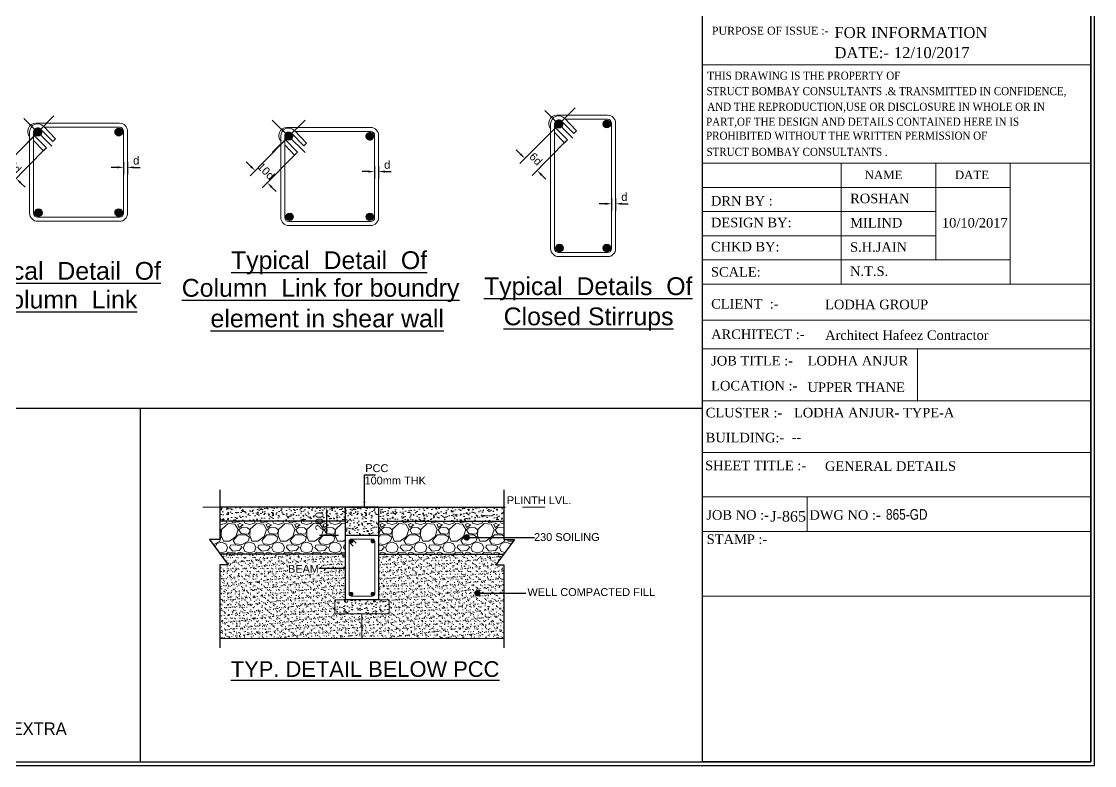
# Model space of a CAD drawing. Extents: x -100 to 77860, y -106 to 57915.
# Drawn here: x 47588 to 77747, y -106 to 20787 of the extents above; entities that cross this region are included whole.
import ezdxf

# ---------------------------------------------------------------- set-up
doc = ezdxf.new("R2010")
doc.units = 0
doc.header["$LTSCALE"] = 100
doc.header["$MEASUREMENT"] = 0
doc.header["$PDMODE"] = 3
doc.linetypes.add('CENTER', pattern=[2, 1.25, -0.25, 0.25, -0.25])
doc.linetypes.add('Centre', pattern=[31.75, 6.35, -4.7625, 15.875, -4.7625])
doc.layers.get('0').update_dxf_attribs({"linetype": 'CONTINUOUS'})
doc.layers.get('DEFPOINTS').update_dxf_attribs({"linetype": 'CONTINUOUS'})
for name, color, linetype in [('3MCO', 7, 'CONTINUOUS'), ('MAIN TEXT', 6, 'CONTINUOUS'), ('SHEET', 7, 'CONTINUOUS'), ('TEXT', 7, 'CONTINUOUS')]:
    doc.layers.add(name, color=color, linetype=linetype)
for name, color, linetype, lineweight in [('CENTRE', 8, 'CENTER', 9), ('D-sheet', 42, 'CONTINUOUS', 13), ('DIM', 252, 'CONTINUOUS', 13), ('DONUT', 2, 'CONTINUOUS', 20), ('LINKS', 3, 'CONTINUOUS', 18), ('P.C.C HATCH', 8, 'CONTINUOUS', 20)]:
    doc.layers.add(name, color=color, linetype=linetype, lineweight=lineweight)
doc.styles.add('ARIAL', font='arial.ttf')
doc.styles.add('STYLE3', font='times.ttf', dxfattribs={"width": 0.8, "height": 12})
doc.dimstyles.new('100', dxfattribs={"dimtxt": 225, "dimasz": 175, "dimexe": 200, "dimexo": 200, "dimgap": 90, "dimtad": 1, "dimdec": 0, "dimzin": 0, "dimdsep": 46, "dimtxsty": 'ARIAL', "dimcen": 0, "dimclrd": 252, "dimclre": 252, "dimclrt": 7, "dimadec": 0, "dimazin": 0, "dimtfac": 0.004444, "dimtdec": 0, "dimtix": 1, "dimtofl": 0, "dimtmove": 2, "dimatfit": 3, "dimfxl": 0, "dimtolj": 1, "dimtzin": 0, "dimarcsym": 0})
pattern_1 = [(50, (-36045.55, -6405.05), (286.9041, -25.10085), [30, -330]), (355, (-36045.55, -6405.05), (-55.5005, 300.87685), [24, -264]), (100.4514, (-36021.64, -6407.14), (231.40375, 275.7758), [25.4961, -280.45684]), (46.1842, (-36045.55, -6325.05), (426.8964, -66.2076), [45, -495]), (96.6356, (-36009.98, -6330.57), (373.865, 389.6471), [38.2441, -420.6852]), (351.1842, (-36045.55, -6325.05), (373.8648, 389.6474), [36, -396]), (21, (-36005.55, -6345.05), (238.7628, -161.04756), [30, -330]), (326, (-36005.55, -6345.05), (97.3261, 290.06), [24, -264]), (71.4514, (-35985.65, -6358.47), (336.08905, 129.0122), [25.4961, -280.45684]), (37.5, (-36045.55, -6405.05), (4.86394, 133.15754), [0, -260.8, 0, -268, 0, -265]), (7.5, (-36045.55, -6405.05), (105.22781, 157.76468), [0, -152.8, 0, -254.8, 0, -101]), (327.5, (-36134.75, -6405.05), (213.52897, -9.02195), [0, -100, 0, -312, 0, -414]), (317.5, (-36174.75, -6405.05), (233.27447, 40.042), [0, -130, 0, -207.2, 0, -294])]
pattern_2 = [(228.012788, (-96626.43, -23591.5), (-6400, -7200), [107.6288, -10655.2704]), (184.96974, (-96698.427, -23671.5), (9600, 800), [184.6944, -18284.7398]), (132.510447, (-96882.427, -23687.5), (8000, -8800), [130.2304, -12892.826]), (267.27369, (-97194.427, -23887.5), (800, 16000), [168.1904, -16650.8464]), (292.833654, (-97202.427, -24055.5), (-4000, 9600), [164.924, -16327.4985]), (357.27369, (-97138.427, -24207.5), (-16000, 800), [168.1904, -16650.8464]), (37.69424, (-96970.427, -24215.5), (-10400, -8000), [222.4232, -22019.879]), (72.255328, (-96794.427, -24079.5), (5600, 17600), [209.9904, -20789.0572]), (121.429566, (-96730.427, -23879.5), (-6400, 10400), [168.76, -16707.2585]), (175.23636, (-96818.43, -23735.5), (8800, -800), [192.6656, -9440.61]), (222.397438, (-97010.427, -23719.5), (-9600, -8800), [249.1584, -24666.7]), (138.814075, (-96402.43, -23895.5), (-5600, 4800), [85.0408, -8419.076]), (171.469234, (-96466.427, -23839.5), (10400, -1600), [161.7896, -16017.209]), (225, (-96626.4, -23815.5), (-9e-14, -800), [113.1368, -1018.234]), (203.19859, (-96682.43, -23719.5), (4000, 1600), [60.9264, -6031.692]), (291.80141, (-96738.43, -23743.5), (-800, 2400), [86.1624, -4221.9694]), (30.96376, (-96706.43, -23823.5), (2400, 1600), [139.9432, -4524.8183]), (161.56505, (-96586.43, -23751.5), (1600, -800), [101.1928, -2428.6293]), (16.38954, (-97202.427, -23743.5), (8000, 2400), [141.76, -14034.276]), (70.346176, (-97066.43, -23703.5), (-3200, -8800), [118.9288, -11773.9262]), (293.19859, (-96586.43, -23591.5), (-1600, 4000), [121.852, -5970.7665]), (343.61046, (-96538.427, -23703.5), (-8000, 2400), [141.76, -14034.276]), (339.443955, (-97202.43, -24239.5), (-4000, 1600), [136.704, -6698.499]), (294.77514, (-97074.43, -24287.5), (-4000, 8800), [114.5424, -11339.7145]), (66.80141, (-96578.43, -24391.5), (1600, 4000), [121.852, -5970.7665]), (17.354025, (-96530.427, -24279.5), (-10400, -3200), [134.1048, -13276.339]), (69.443955, (-96970.43, -24391.5), (-1600, -4000), [68.352, -6766.851]), (101.30993, (-96626.43, -24391.5), (-800, 3200), [40.792, -4038.4236]), (165.96376, (-96634.43, -24351.5), (2400, -800), [164.924, -3133.5605]), (186.009006, (-96794.427, -24311.5), (8000, 800), [152.84, -15131.1385]), (303.69007, (-96706.43, -23895.5), (-800, 1600), [115.3776, -2769.0634]), (353.157227, (-96642.427, -23991.5), (13600, -1600), [201.4352, -19942.05]), (60.945396, (-96442.43, -24015.5), (-3200, -5600), [82.3648, -8154.1393]), (90, (-96402.4, -23943.5), (-800, 800), [48, -752]), (120.256437, (-96810.43, -24287.5), (3200, -5600), [111.1392, -11002.816]), (48.012788, (-96866.43, -24191.5), (6400, 7200), [215.2576, -10547.6416]), (0, (-96722.4, -24031.5), (800, 800), [208, -592]), (325.304846, (-96514.427, -24031.5), (8000, -5600), [126.4912, -12522.6194]), (254.054604, (-96410.43, -24103.5), (-800, -3200), [116.4816, -5707.6063]), (207.645975, (-96442.427, -24215.5), (-15200, -8000), [189.652, -18775.5793]), (175.426079, (-96610.427, -24303.5), (-10400, 800), [200.6392, -19863.2587])]

# ---------------------------------------------------------------- blocks, each defined once
blk = doc.blocks.new('*D18')
at = {"layer": 'DEFPOINTS', "color": 0}
for p in [(56167, 7151), (56698, 7151), (56698, 6351)]:
    blk.add_point(p, dxfattribs=at)
at = {"layer": 'DIM', "lineweight": -2}
for p, q in [((56498, 7151), (55967, 7151)), ((56167, 6526), (56167, 6976)), ((56498, 6351), (55967, 6351))]:
    blk.add_line(p, q, dxfattribs=at)
at = {"layer": 'DIM'}
for points in [[(56196, 6976), (56138, 6976), (56167, 7151)], [(56138, 6526), (56196, 6526), (56167, 6351)]]:
    blk.add_solid(points, dxfattribs=at)
at = {"layer": 'DIM', "color": 7, "insert": (55962, 6751), "char_height": 225, "attachment_point": 5, "rotation": 90, "style": 'ARIAL'}
blk.add_mtext('\\A1;200', dxfattribs=at)
blk = doc.blocks.new('*D10')
at = {"layer": 'DEFPOINTS', "color": 0}
for p in [(64174, 16020), (64287, 16020), (64287, 15668)]:
    blk.add_point(p, dxfattribs=at)
at = {"layer": 'DIM', "lineweight": -2}
for p, q in [((64174, 15820), (64174, 15468)), ((64287, 15820), (64287, 15468)), ((63999, 15668), (63824, 15668)), ((64462, 15668), (64637, 15668))]:
    blk.add_line(p, q, dxfattribs=at)
at = {"layer": 'DIM'}
for points in [[(63999, 15639), (63999, 15697), (64174, 15668)], [(64462, 15697), (64462, 15639), (64287, 15668)]]:
    blk.add_solid(points, dxfattribs=at)
at = {"layer": 'DIM', "color": 7, "insert": (64533, 15860), "char_height": 225, "attachment_point": 5, "style": 'ARIAL'}
blk.add_mtext('\\A1;d', dxfattribs=at)
blk = doc.blocks.new('_OBLIQUE')
at = {"color": 0, "linetype": 'ByBlock'}
blk.add_line((-0.5, -0.5), (0.5, 0.5), dxfattribs=at)
blk = doc.blocks.new('*D11')
at = {"layer": 'DEFPOINTS', "color": 0}
for p in [(50458, 17043), (50570, 17043), (50570, 16691)]:
    blk.add_point(p, dxfattribs=at)
at = {"layer": 'DIM', "lineweight": -2}
for p, q in [((50283, 16691), (50108, 16691)), ((50458, 16843), (50458, 16491)), ((50570, 16843), (50570, 16491)), ((50745, 16691), (50920, 16691))]:
    blk.add_line(p, q, dxfattribs=at)
at = {"layer": 'DIM'}
for points in [[(50283, 16661), (50283, 16720), (50458, 16691)], [(50745, 16720), (50745, 16661), (50570, 16691)]]:
    blk.add_solid(points, dxfattribs=at)
at = {"layer": 'DIM', "color": 7, "insert": (50813, 16881), "char_height": 225, "attachment_point": 5, "style": 'ARIAL'}
blk.add_mtext('\\A1;d', dxfattribs=at)
blk = doc.blocks.new('*D12')
at = {"layer": 'DEFPOINTS', "color": 0}
for p in [(48049, 17677), (48389, 17341), (47439, 16380)]:
    blk.add_point(p, dxfattribs=at)
at = {"layer": 'DIM', "lineweight": -2}
for p, q in [((47909, 17534), (46959, 16573)), ((48248, 17199), (47298, 16237)), ((46975, 16838), (46850, 16961)), ((47563, 16257), (47688, 16134))]:
    blk.add_line(p, q, dxfattribs=at)
at = {"layer": 'DIM'}
for points in [[(46954, 16817), (46995, 16859), (47099, 16715)], [(47584, 16277), (47543, 16236), (47439, 16380)]]:
    blk.add_solid(points, dxfattribs=at)
at = {"layer": 'DIM', "color": 7, "insert": (47402, 16703), "char_height": 225, "attachment_point": 5, "rotation": 315.3572, "style": 'ARIAL'}
blk.add_mtext('\\A1;6d', dxfattribs=at)
blk = doc.blocks.new('*D13')
at = {"layer": 'DEFPOINTS', "color": 0}
for p in [(62689, 17900), (63029, 17565), (62079, 16603)]:
    blk.add_point(p, dxfattribs=at)
at = {"layer": 'DIM', "lineweight": -2}
for p, q in [((62549, 17758), (61599, 16796)), ((62888, 17423), (61938, 16461)), ((61615, 17062), (61490, 17185)), ((62203, 16480), (62328, 16357))]:
    blk.add_line(p, q, dxfattribs=at)
at = {"layer": 'DIM'}
for points in [[(61594, 17041), (61635, 17082), (61739, 16939)], [(62224, 16501), (62183, 16460), (62079, 16603)]]:
    blk.add_solid(points, dxfattribs=at)
at = {"layer": 'DIM', "color": 7, "insert": (62042, 16927), "char_height": 225, "attachment_point": 5, "rotation": 315.3572, "style": 'ARIAL'}
blk.add_mtext('\\A1;6d', dxfattribs=at)
blk = doc.blocks.new('*D80')
at = {"layer": 'DEFPOINTS', "color": 0}
for p in [(57514, 16924), (57626, 16924), (57626, 16572)]:
    blk.add_point(p, dxfattribs=at)
at = {"layer": 'DIM', "lineweight": -2}
for p, q in [((57514, 16724), (57514, 16372)), ((57626, 16724), (57626, 16372)), ((57339, 16572), (57164, 16572)), ((57801, 16572), (57976, 16572))]:
    blk.add_line(p, q, dxfattribs=at)
at = {"layer": 'DIM'}
for points in [[(57339, 16543), (57339, 16601), (57514, 16572)], [(57801, 16601), (57801, 16543), (57626, 16572)]]:
    blk.add_solid(points, dxfattribs=at)
at = {"layer": 'DIM', "color": 7, "insert": (57869, 16762), "char_height": 225, "attachment_point": 5, "style": 'ARIAL'}
blk.add_mtext('\\A1;d', dxfattribs=at)
blk = doc.blocks.new('*D81')
at = {"layer": 'DEFPOINTS', "color": 0}
for p in [(55105, 17558), (55445, 17223), (54495, 16261)]:
    blk.add_point(p, dxfattribs=at)
at = {"layer": 'DIM', "lineweight": -2}
for p, q in [((54965, 17416), (54015, 16454)), ((55304, 17080), (54354, 16119)), ((54031, 16719), (53906, 16842)), ((54619, 16138), (54744, 16015))]:
    blk.add_line(p, q, dxfattribs=at)
at = {"layer": 'DIM'}
for points in [[(54011, 16699), (54052, 16740), (54156, 16596)], [(54640, 16159), (54599, 16117), (54495, 16261)]]:
    blk.add_solid(points, dxfattribs=at)
at = {"layer": 'DIM', "color": 7, "insert": (54458, 16585), "char_height": 225, "attachment_point": 5, "rotation": 315.3572, "style": 'ARIAL'}
blk.add_mtext('\\A1;10d', dxfattribs=at)

msp = doc.modelspace()

# ---------------------------------------------------------------- hatches: boundary and pattern name
h = msp.add_hatch(color=256)
edge = h.paths.add_edge_path()
edge.add_arc((62689.1, 17900.3), 104.2, 0, 360)
h = msp.add_hatch(color=256)
edge = h.paths.add_edge_path()
edge.add_arc((64037.6, 17909.1), 104.2, 0, 360)
h = msp.add_hatch(color=256)
edge = h.paths.add_edge_path()
edge.add_arc((48046.2, 17675.5), 104.2, 0, 360)
h = msp.add_hatch()
h.set_pattern_fill('ANGLE', color=256, style=0)
h.set_pattern_definition([(0, (1914.226, 2465.858), (0, 6.985), [5.08, -1.905]), (90, (1914.226, 2465.858), (-6.985, 4e-16), [5.08, -1.905])])
h.paths.add_polyline_path([(50425.4, 17684.3, 1), (50217.1, 17684.3, 1)])
h = msp.add_hatch(color=256)
edge = h.paths.add_edge_path()
edge.add_arc((55102.2, 17556.9), 104.2, 0, 360)
h = msp.add_hatch()
h.set_pattern_fill('ANGLE', color=256, style=0)
h.set_pattern_definition([(0, (8970.264, 2347.2534), (0, 6.985), [5.08, -1.905]), (90, (8970.264, 2347.2534), (-6.985, 4e-16), [5.08, -1.905])])
h.paths.add_polyline_path([(57481.4, 17565.7, 1), (57273.1, 17565.7, 1)])
h = msp.add_hatch(color=256)
edge = h.paths.add_edge_path()
edge.add_arc((48067.1, 15420.1), 104.2, 0, 360)
h = msp.add_hatch(color=256)
edge = h.paths.add_edge_path()
edge.add_arc((50321.2, 15420.1), 104.2, 0, 360)
h = msp.add_hatch(color=256)
edge = h.paths.add_edge_path()
edge.add_arc((55123.2, 15301.5), 104.2, 0, 360)
h = msp.add_hatch(color=256)
edge = h.paths.add_edge_path()
edge.add_arc((57377.3, 15301.5), 104.2, 0, 360)
h = msp.add_hatch(color=256)
edge = h.paths.add_edge_path()
edge.add_arc((62710, 14427.9), 104.2, 0, 360)
h = msp.add_hatch(color=256)
edge = h.paths.add_edge_path()
edge.add_arc((64037.6, 14427.9), 104.2, 0, 360)
at = {"layer": 'DIM'}
h = msp.add_hatch(dxfattribs=at)
h.set_pattern_fill('GRAVEL', color=256, scale=800)
h.set_pattern_definition(pattern_2)
h.paths.add_polyline_path([(53166.7, 6751), (56697.6, 6751), (56697.6, 5831), (53173.5, 5831), (52873.1, 6239.5), (53166.7, 6239.5)])
h = msp.add_hatch(dxfattribs=at)
h.set_pattern_fill('GRAVEL', color=256, scale=800)
h.set_pattern_definition(pattern_2)
h.paths.add_polyline_path([(61148.5, 6751), (57617.6, 6751), (57617.6, 5831), (61141.7, 5831), (61442.1, 6239.5), (61148.5, 6239.5)])
h = msp.add_hatch(dxfattribs=at)
h.set_pattern_fill('AR-SAND', color=256, scale=80)
h.set_pattern_definition([(37.5, (-56096.1, 11248), (-5.03947, 154.1459), [0, -121.6, 0, -136, 0, -130]), (7.5, (-56096.1, 11248), (141.58214, 225.7717), [0, -65.6, 0, -109.6, 0, -42]), (327.5, (-56194.5, 11248), (249.13135, 0.45272), [0, -40, 0, -144, 0, -188]), (317.5, (-56194.5, 11248), (240.49013, 70.21405), [0, -20, 0, -94.4, 0, -108])])
h.paths.add_polyline_path([(56697.6, 5831), (53173.5, 5831), (53392.8, 5532.8), (53166.7, 5532.8), (53166.7, 3456.5), (57157.6, 3456.5), (57157.6, 4151), (56397.6, 4151), (56397.6, 4551), (56697.6, 4551)])
h = msp.add_hatch(dxfattribs=at)
h.set_pattern_fill('AR-SAND', color=256, scale=80)
h.set_pattern_definition([(37.5, (-97202.43, -24391.5), (-5.03947, 154.1459), [0, -121.6, 0, -136, 0, -130]), (7.5, (-97202.43, -24391.5), (141.58214, 225.77169), [0, -65.6, 0, -109.6, 0, -42]), (327.5, (-97300.83, -24391.5), (249.13135, 0.45272), [0, -40, 0, -144, 0, -188]), (317.5, (-97300.83, -24391.5), (240.49013, 70.21405), [0, -20, 0, -94.4, 0, -108])])
h.paths.add_polyline_path([(57617.6, 5831), (61141.7, 5831), (60922.4, 5532.8), (61148.5, 5532.8), (61148.5, 3456.5), (57157.6, 3456.5), (57157.6, 4151), (57917.6, 4151), (57917.6, 4551), (57617.6, 4551)])
at = {"layer": 'P.C.C HATCH'}
h = msp.add_hatch(dxfattribs=at)
h.set_pattern_fill('AR-CONC', color=256, scale=40, style=0)
h.set_pattern_definition(pattern_1)
h.paths.add_polyline_path([(56697.6, 7151), (56697.6, 6751), (53166.7, 6751), (53166.7, 7151)])
h = msp.add_hatch(dxfattribs=at)
h.set_pattern_fill('AR-CONC', color=256, scale=40, style=0)
h.set_pattern_definition([(50, (-33431.55, -6405.05), (286.9041, -25.10085), [30, -330]), (355, (-33431.55, -6405.05), (-55.5005, 300.8769), [24, -264]), (100.4514, (-33407.64, -6407.14), (231.40375, 275.7758), [25.4961, -280.4568]), (46.1842, (-33431.55, -6325.05), (426.8964, -66.2076), [45, -495]), (96.6356, (-33395.98, -6330.57), (373.865, 389.6471), [38.2441, -420.6852]), (351.1842, (-33431.55, -6325.05), (373.8648, 389.6474), [36, -396]), (21, (-33391.55, -6345.05), (238.7628, -161.04756), [30, -330]), (326, (-33391.55, -6345.05), (97.3261, 290.06), [24, -264]), (71.4514, (-33371.65, -6358.47), (336.08905, 129.0122), [25.4961, -280.4568]), (37.5, (-33431.55, -6405.05), (4.86394, 133.15754), [0, -260.8, 0, -268, 0, -265]), (7.5, (-33431.55, -6405.05), (105.22781, 157.76468), [0, -152.8, 0, -254.8, 0, -101]), (327.5, (-33520.75, -6405.05), (213.52897, -9.02195), [0, -100, 0, -312, 0, -414]), (317.5, (-33560.75, -6405.05), (233.27447, 40.042), [0, -130, 0, -207.2, 0, -294])])
h.paths.add_polyline_path([(57617.6, 6351), (57617.6, 7151), (56697.6, 7151), (56697.6, 6351)])
h = msp.add_hatch(dxfattribs=at)
h.set_pattern_fill('AR-CONC', color=256, scale=40, style=0)
h.set_pattern_definition(pattern_1)
h.paths.add_polyline_path([(57617.6, 7151), (57617.6, 6751), (61148.5, 6751), (61148.5, 7151)])
h = msp.add_hatch(dxfattribs=at)
h.set_pattern_fill('AR-CONC', color=256, scale=40, style=0)
h.set_pattern_definition([(50, (-97202.43, -24391.5), (286.90407, -25.10085), [30, -330]), (355, (-97202.43, -24391.5), (-55.50053, 300.87685), [24, -264]), (100.45144, (-97178.52, -24393.6), (231.40354, 275.776), [25.4961, -280.45684]), (46.1842, (-97202.43, -24311.5), (426.8965, -66.2077), [45, -495]), (96.63564, (-97166.85, -24317), (373.8648, 389.6474), [38.2441, -420.6855]), (351.18416, (-97202.43, -24311.5), (373.8648, 389.6474), [36, -396]), (21, (-97162.43, -24331.5), (238.76282, -161.04756), [30, -330]), (326, (-97162.43, -24331.5), (97.32613, 290.06), [24, -264]), (71.45144, (-97142.53, -24344.92), (336.08895, 129.01246), [25.4961, -280.45684]), (37.5, (-97202.43, -24391.5), (4.86394, 133.15754), [0, -260.8, 0, -268, 0, -265]), (7.5, (-97202.43, -24391.5), (105.22781, 157.76468), [0, -152.8, 0, -254.8, 0, -101]), (327.5, (-97291.63, -24391.5), (213.528974, -9.02195), [0, -100, 0, -312, 0, -414]), (317.5, (-97331.63, -24391.5), (233.27447, 40.042), [0, -130, 0, -207.2, 0, -294])])
h.paths.add_polyline_path([(57917.6, 4551), (57617.6, 4551), (56697.6, 4551), (56397.6, 4551), (56397.6, 4151), (56697.6, 4151), (57917.6, 4151)])

# ---------------------------------------------------------------- linework, layer by layer
for p, q in [((48502.1, 18135.1), (47720.5, 17343.7)), ((62293.4, 18291.1), (63084.8, 17509.5)), ((63145, 18359.9), (62363.4, 17568.5)), ((47650.5, 18066.3), (48441.9, 17284.7)), ((55558.2, 18016.5), (54636.9, 17106.7)), ((54636.9, 18016.5), (55558.2, 17106.7)), ((0, 9932.6), (66724.2, 9932.6))]:
    msp.add_line(p, q)
at = {"color": 5}
msp.add_lwpolyline([(-100, -106), (77746.6, -106), (77746.6, 54995.6), (-100, 54995.6)], close=True, dxfattribs=at)
at = {"color": 6}
msp.add_lwpolyline([(0, -6), (77646.6, -6), (77646.6, 54895.6), (0, 54895.6)], close=True, dxfattribs=at)
at = {"color": 0, "linetype": 'ByBlock'}
msp.add_lwpolyline([(66724.2, 54895.6), (77646.6, 54895.6), (77646.6, -6), (66724.2, -6)], close=True, dxfattribs=at)
msp.add_lwpolyline([(50919.6, 9932.6), (50919.6, -6)])
for centre in [(62689.1, 17900.3), (64037.6, 17909.1), (48046.2, 17675.5), (50321.2, 17684.3), (55102.2, 17556.9), (57377.3, 17565.7), (48067.1, 15420.1), (50321.2, 15420.1), (55123.2, 15301.5), (57377.3, 15301.5), (62710, 14427.9), (64037.6, 14427.9)]:
    msp.add_circle(centre, 104.2)
at = {"layer": '3MCO'}
for p, q in [((57617.6, 7151), (53166.7, 7151)), ((56697.6, 7151), (61148.5, 7151)), ((56697.6, 6751), (53166.7, 6751)), ((57617.6, 6751), (61148.5, 6751)), ((56697.6, 4551), (56697.6, 6351)), ((57617.6, 6351), (56697.6, 6351)), ((57617.6, 6351), (57617.6, 4551)), ((56697.6, 5831), (53166.7, 5831)), ((57617.6, 5831), (61148.5, 5831)), ((57617.6, 4551), (56697.6, 4551))]:
    msp.add_line(p, q, dxfattribs=at)
for points in [[(53166.7, 7634.5), (53166.7, 6239.5), (52873.1, 6239.5), (53392.8, 5532.8), (53166.7, 5532.8), (53166.7, 3194.5)], [(61148.5, 7634.5), (61148.5, 6239.5), (61442.1, 6239.5), (60922.4, 5532.8), (61148.5, 5532.8), (61148.5, 3194.5)]]:
    msp.add_lwpolyline(points, dxfattribs=at)
msp.add_lwpolyline([(57617.6, 6351), (56697.6, 6351), (56697.6, 7151), (57617.6, 7151)], close=True, dxfattribs=at)
at = {"layer": 'CENTRE', "linetype": 'Centre', "lineweight": 18}
for p, q in [((52686.3, 7151), (57017.6, 7151)), ((62300.4, 7151), (57297.6, 7151))]:
    msp.add_line(p, q, dxfattribs=at)
at = {"layer": 'D-sheet'}
for p, q in [((66724.2, 19570.7, 0), (77646.6, 19570.7, 0)), ((66724.2, 16809), (77646.6, 16809)), ((66724.2, 16809), (77646.6, 16809)), ((70621.7, 16809), (70621.7, 13410.3)), ((73289, 16809), (73289, 14090)), ((75372.2, 16809), (75372.2, 13410.3)), ((75372.2, 16129.2), (66724.2, 16129.2)), ((66724.2, 16129.2), (75372.2, 16129.2)), ((73289, 15449.5), (66724.2, 15449.5)), ((73289, 14769.8), (66724.2, 14769.8)), ((75372.2, 14090), (66724.2, 14090)), ((66724.2, 13410.3), (77646.6, 13410.3)), ((66724.2, 13410.3), (77646.6, 13410.3)), ((66724.2, 12398.5), (77646.6, 12398.5)), ((66724.2, 11595.9, 0), (77646.6, 11595.9, 0)), ((66724.2, 10137.7), (77646.6, 10137.7)), ((66724.2, 10137.7, 0), (77646.6, 10137.7, 0)), ((66724.2, 8679.5), (77646.6, 8679.5)), ((66724.2, 7434.4, 0), (77646.6, 7434.4, 0)), ((69670.9, 7434.4, 0), (69670.9, 6467.1, 0)), ((66724.2, 6467.1, 0), (77646.6, 6467.1, 0)), ((66724.2, 4645.3, 0), (77646.6, 4645.3, 0))]:
    msp.add_line(p, q, dxfattribs=at)
at = {"layer": 'DIM'}
for p, q in [((62631.4, 18153.5), (64061.9, 18153.5)), ((47988.5, 17928.7), (50345.4, 17928.7)), ((48204.3, 17845.3), (48547.2, 17492.5)), ((48232.6, 17816.2), (50345.4, 17816.2)), ((55044.5, 17810.1), (57401.5, 17810.1)), ((62460.8, 14408.5), (62460.8, 17913.3)), ((62573.3, 14408.5), (62573.3, 17913.3)), ((62573.3, 17826.8), (62930, 17459.8)), ((62766.5, 17991.7), (63110.2, 17638.1)), ((62847.2, 18070.1), (63190.1, 17717.3)), ((62875.5, 18041), (64061.9, 18041)), ((64174.4, 17928.5), (64174.4, 14408.5)), ((64286.9, 17928.5), (64286.9, 14408.5)), ((47817.9, 15400.7), (47817.9, 17688.5)), ((47930.4, 15400.7), (47930.4, 17688.5)), ((47930.4, 17602.1), (48287.1, 17235.1)), ((48123.6, 17766.9), (48467.2, 17413.3)), ((48547.2, 17492.5), (48467.2, 17413.3)), ((50457.9, 17703.7), (50457.9, 15400.7)), ((50570.4, 17703.7), (50570.4, 15400.7)), ((54873.9, 15282.1), (54873.9, 17569.9)), ((54986.4, 15282.1), (54986.4, 17569.9)), ((55179.6, 17648.3), (55523.3, 17294.7)), ((55260.3, 17726.7), (55603.2, 17373.9)), ((55288.6, 17697.6), (57401.5, 17697.6)), ((57514, 17585.1), (57514, 15282.1)), ((57626.5, 17585.1), (57626.5, 15282.1)), ((62573.3, 17665.4), (62850.1, 17380.7)), ((63190.1, 17717.3), (63110.2, 17638.1)), ((47930.4, 17440.7), (48207.2, 17155.9)), ((48287.1, 17235.1), (48207.2, 17155.9)), ((54986.4, 17483.5), (55343.2, 17116.4)), ((54986.4, 17322), (55263.2, 17037.3)), ((55603.2, 17373.9), (55523.3, 17294.7)), ((62930, 17459.8), (62850.1, 17380.7)), ((55343.2, 17116.4), (55263.2, 17037.3)), ((50345.4, 15288.2), (48042.9, 15288.2)), ((50345.4, 15175.7), (48042.9, 15175.7)), ((57401.5, 15169.6), (55098.9, 15169.6)), ((57401.5, 15057.1), (55098.9, 15057.1)), ((64061.9, 14296), (62685.8, 14296)), ((64061.9, 14183.5), (62685.8, 14183.5)), ((72775.1, 11595.9, 0), (72775.1, 10137.7)), ((56397.6, 4151), (56397.6, 4551)), ((56397.6, 4551), (56697.6, 4551)), ((57617.6, 4551), (57917.6, 4551)), ((57917.6, 4551), (57917.6, 4151)), ((56697.6, 4151), (56397.6, 4151)), ((57917.6, 4151), (56697.6, 4151))]:
    msp.add_line(p, q, dxfattribs=at)
for points in [[(56697.6, 5831), (53173.5, 5831), (53392.8, 5532.8), (53166.7, 5532.8), (53166.7, 3456.5), (57157.6, 3456.5), (57157.6, 4151), (56697.6, 4151), (56397.6, 4151), (56397.6, 4551), (56697.6, 4551), (56697.6, 5831)], [(57617.6, 5831), (61141.7, 5831), (60922.4, 5532.8), (61148.5, 5532.8), (61148.5, 3456.5), (57157.6, 3456.5), (57157.6, 4151), (57617.6, 4151), (57917.6, 4151), (57917.6, 4551), (57617.6, 4551), (57617.6, 5831)]]:
    msp.add_lwpolyline(points, close=True, dxfattribs=at)
for centre, radius, start, end in [((62631.4, 17928.5), 225, 90, 224.18528), ((62685.8, 17913.3), 225, 44.18528, 180), ((64061.9, 17928.5), 225, 0, 90), ((47988.5, 17703.7), 225, 90, 224.18528), ((48042.9, 17688.5), 225, 44.18528, 180), ((48042.9, 17688.5), 112.5, 44.18528, 180), ((50345.4, 17703.7), 225, 0, 90), ((50345.4, 17703.7), 112.5, 0, 90), ((55044.5, 17585.1), 225, 90, 224.18528), ((55098.9, 17569.9), 225, 44.18528, 180), ((57401.5, 17585.1), 225, 0, 90), ((62685.8, 17913.3), 112.5, 44.18528, 180), ((64061.9, 17928.5), 112.5, 0, 90), ((55098.9, 17569.9), 112.5, 44.18528, 180), ((57401.5, 17585.1), 112.5, 0, 90), ((48042.9, 15400.7), 225, 180, 270), ((48042.9, 15400.7), 112.5, 180, 270), ((50345.4, 15400.7), 225, 270, 0), ((50345.4, 15400.7), 112.5, 270, 0), ((55098.9, 15282.1), 225, 180, 270), ((55098.9, 15282.1), 112.5, 180, 270), ((57401.5, 15282.1), 225, 270, 0), ((57401.5, 15282.1), 112.5, 270, 0), ((62685.8, 14408.5), 225, 180, 270), ((62685.8, 14408.5), 112.5, 180, 270), ((64061.9, 14408.5), 112.5, 270, 0), ((64061.9, 14408.5), 225, 270, 0)]:
    msp.add_arc(centre, radius, start, end, dxfattribs=at)
at = {"layer": 'DONUT'}
for points in [[(56887.6, 6191, 60, 60, -1), (56827.6, 6191, 60, 60, -1)], [(57427.6, 6191, 60, 60, 1), (57487.6, 6191, 60, 60, 1)], [(56887.6, 4711, 60, 60, 1), (56827.6, 4711, 60, 60, 1)], [(57427.6, 4711, 60, 60, -1), (57487.6, 4711, 60, 60, -1)]]:
    msp.add_lwpolyline(points, format="xyseb", close=True, dxfattribs=at)
at = {"layer": 'LINKS'}
msp.add_lwpolyline([(56907.1, 6056.7), (56815.2, 6148.6, -1), (56900, 6233.4), (56991.9, 6141.5)], format="xyb", dxfattribs=at)
msp.add_lwpolyline([(56857.6, 6251), (57457.6, 6251, -0.4142136), (57517.6, 6191), (57517.6, 4711, -0.4142136), (57457.6, 4651), (56857.6, 4651, -0.4142136), (56797.6, 4711), (56797.6, 6191, -0.4142136), (56857.6, 6251)], format="xyb", close=True, dxfattribs=at)

# ---------------------------------------------------------------- texts
at = {"layer": 'MAIN TEXT', "style": 'ARIAL'}
for s, height, p in [('%%UTypical  Detail  Of', 500, (53477.1, 13834.8)), ('%%UTypical  Detail  Of', 500, (45997.1, 13534.4)), ('%%UColumn  Link for boundry', 500, (52092.4, 13057.4)), ('%%UTypical  Details  Of', 500, (60585.7, 13104.4)), ('%%UColumn  Link', 500, (46767.4, 12729.5)), ('%%uelement in shear wall', 500, (52900.4, 12198.4)), ('%%UClosed Stirrups', 500, (61139.8, 12256)), ('%%UTYP. DETAIL BELOW PCC', 440, (53472.1, 2382.5))]:
    msp.add_text(s, height=height, dxfattribs=at).set_placement(p)
at = {"layer": 'SHEET', "style": 'STYLE3'}
for s, height, p in [('PURPOSE OF ISSUE :-', 221.187, (66992.4, 20416.9, 0)), ('NAME', 238.71, (71287.8, 16359.6)), ('DATE', 238.71, (73820.5, 16359.6)), ('DRN BY :', 268.55, (66966.1, 15616.5)), ('DESIGN BY:', 268.55, (66966.1, 15007.3)), ('CHKD BY:', 268.55, (66966.1, 14330.2)), ('SCALE:', 268.55, (66966.1, 13621.3)), ('CLIENT  :-', 268.55, (66972.6, 12725.5)), ('ARCHITECT :-', 268.547, (66972.6, 11870.4)), ('JOB TITLE :-', 268.547, (66972.6, 11127.2, 0)), ('LOCATION :-', 268.547, (66972.6, 10426, 0)), ('CLUSTER :-', 268.55, (66818.7, 9669, 0)), ('BUILDING:-', 268.55, (66818.7, 8967.8, 0)), ('SHEET TITLE :-', 268.547, (66801.7, 8186, 0)), ('JOB NO :-', 268.55, (66836.8, 6795.8, 0)), ('DWG NO :-', 268.55, (69732.5, 6795.8)), ('STAMP :-', 268.55, (66847.1, 6115, 0))]:
    msp.add_text(s, height=height, dxfattribs=at).set_placement(p)
at = {"layer": 'SHEET', "color": 6, "style": 'STYLE3'}
for s, height, p in [('FOR INFORMATION', 309.662, (70435.6, 20322.4)), ('DATE:- ', 309.66, (70435.6, 19756.7)), ('12/10/2017', 309.66, (72104.6, 19756.7))]:
    msp.add_text(s, height=height, dxfattribs=at).set_placement(p)
at = {"layer": 'SHEET', "color": 4}
for s, height, style, width, p in [('THIS DRAWING IS THE PROPERTY OF ', 227.748, 'STYLE3', 0.9, (66863, 19150.8, 0)), ('STRUCT BOMBAY CONSULTANTS .& TRANSMITTED IN CONFIDENCE,', 227.748, 'STYLE3', 0.9, (66840.5, 18717.5, 0)), ('AND THE REPRODUCTION,USE OR DISCLOSURE IN WHOLE OR IN', 227.748, 'STYLE3', 0.9, (66863, 18277.5, 0)), ('PART,OF THE DESIGN AND DETAILS CONTAINED HERE IN IS', 227.748, 'STYLE3', 0.9, (66829.2, 17857.8, 0)), ('PROHIBITED WITHOUT THE WRITTEN PERMISSION OF', 227.748, 'STYLE3', 0.9, (66829.2, 17464.9, 0)), ('STRUCT BOMBAY CONSULTANTS .', 227.748, 'STYLE3', 0.9, (66840.5, 17011.8, 0)), ('865-GD', 298.39, 'ARIAL', 0.8, (71884.4, 6795.8))]:
    msp.add_text(s, height=height, dxfattribs=dict(at, style=style, width=width)).set_placement(p)
at = {"layer": 'SHEET', "color": 4, "style": 'STYLE3'}
for s, height, p in [('ROSHAN', 268.55, (70878.9, 15683.3)), ('MILIND', 268.55, (70880.3, 15000.1)), ('10/10/2017', 268.55, (73458.3, 15000.1)), ('S.H.JAIN', 268.55, (70876, 14320.4)), ('N.T.S.', 268.55, (70876, 13640.7)), ('LODHA GROUP', 268.547, (70174.9, 12707.2, 0)), ('Architect Hafeez Contractor', 268.547, (70174.9, 11846.3)), ('LODHA ANJUR', 268.547, (69683.9, 11127.2)), ('UPPER THANE', 268.547, (69680, 10381.2)), ('LODHA ANJUR- TYPE-A', 268.547, (69298.7, 9669, 0)), ('--', 268.55, (69235.7, 8977.9, 0)), ('GENERAL DETAILS', 268.547, (70171, 8168.6, 0)), ('J-865', 298.39, (68635.3, 6742.2, 0))]:
    msp.add_text(s, height=height, dxfattribs=at).set_placement(p)
at = {"layer": 'TEXT', "style": 'ARIAL'}
for s, p in [('PCC ', (57250, 8133.5)), ('100mm THK', (57229.1, 7786.5)), ('PLINTH LVL.', (61230.7, 7233.7)), ('230 SOILING', (61993.5, 6199.5)), ('BEAM', (55078.7, 5305.2)), ('WELL COMPACTED FILL', (61809, 4654))]:
    msp.add_text(s, height=220, dxfattribs=at).set_placement(p)
at = {"layer": 'TEXT', "color": 2, "style": 'ARIAL', "width": 0.95}
msp.add_text('* IN SLAB SLEEVES LESS THAN 75MM EXTRA', height=350, dxfattribs=at).set_placement((38715.1, 754.1))

# ---------------------------------------------------------------- dimensions: what is measured, and where the dimension line sits
at = {"layer": 'DIM'}
for base, p1, p2, text, picture, middle in [((62078.8, 16603.4), (62689.1, 17900.3), (63028.6, 17565.1), '6d', '*D13', (62041.7, 16927)), ((47438.9, 16379.6), (48049.2, 17676.5), (48388.6, 17341.3), '6d', '*D12', (47401.8, 16703.2)), ((54495, 16261), (55105.2, 17557.9), (55444.7, 17222.7), '10d', '*D81', (54457.9, 16584.6))]:
    dim = msp.add_linear_dim(base=base, p1=p1, p2=p2, angle=315.35722, text=text, dimstyle='100', override={"dimtxsty": 'ARIAL', "dimblk1": 'OBLIQUE', "dimclrd": 256, "dimclre": 256}, dxfattribs=at)
    dim.commit()
    dim.dimension.update_dxf_attribs({"geometry": picture, "text_midpoint": middle, "dimtype": 161})
for base, p1, p2, picture, middle in [((50570.4, 16690.6), (50457.9, 17042.7), (50570.4, 17042.7), '*D11', (50812.5, 16880.7)), ((57626.5, 16571.9), (57514, 16924.1), (57626.5, 16924.1), '*D80', (57868.5, 16762.1)), ((64286.9, 15668.2), (64174.4, 16020.3), (64286.9, 16020.3), '*D10', (64533, 15860.4))]:
    dim = msp.add_linear_dim(base=base, p1=p1, p2=p2, text='d', dimstyle='100', override={"dimtxsty": 'ARIAL', "dimblk1": 'OBLIQUE', "dimblk2": 'OBLIQUE', "dimclrd": 256, "dimclre": 256}, dxfattribs=at)
    dim.commit()
    dim.dimension.update_dxf_attribs({"geometry": picture, "text_midpoint": middle, "dimtype": 160})
dim = msp.add_linear_dim(base=(56167.1, 7151, 0), p1=(56697.6, 6351), p2=(56697.6, 7151), angle=90, text='200', dimstyle='100', override={"dimclrd": 256, "dimclre": 256}, dxfattribs=at)
dim.commit()
dim.dimension.update_dxf_attribs({"geometry": '*D18', "text_midpoint": (55962.2, 6751, 0)})

# ---------------------------------------------------------------- leaders
for points in [[(57224.9, 7132.5), (57224.9, 8052.2), (57542.6, 8052.2)], [(56697.6, 5427.9), (55944.9, 5427.9)]]:
    msp.add_leader(points, dimstyle='100', dxfattribs=at)
for points in [[(60101.6, 6296.5), (62005.6, 6296.5)], [(60404.1, 4732.5), (61764.1, 4732.5)]]:
    msp.add_leader(points, dimstyle='100', override={"dimldrblk": 'Dot'}, dxfattribs=at)

doc.saveas('drawing.dxf')
